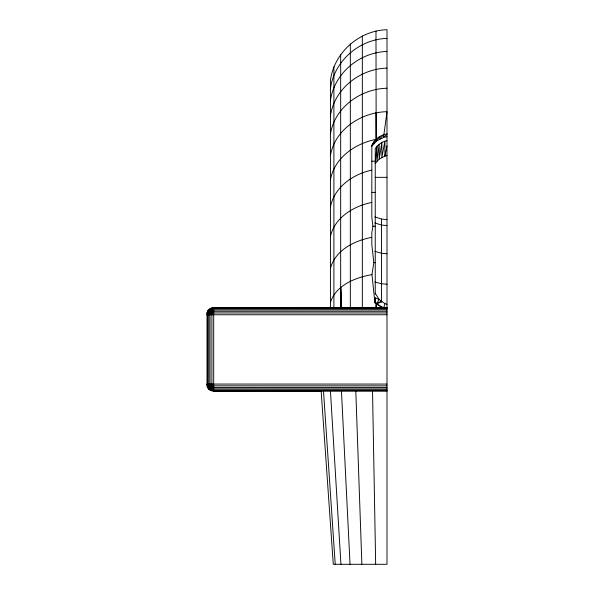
<?xml version="1.0" encoding="UTF-8"?>
<svg xmlns="http://www.w3.org/2000/svg" width="594" height="594" viewBox="0 0 594 594"><rect width="100%" height="100%" fill="white"/><g stroke="black" fill="none" stroke-linecap="round" stroke-linejoin="round"><path stroke-width="0.89" d="M386.998 308.739L213.699 308.739L211.991 312.86L211.902 314.746L211.902 384.066L211.991 385.944L213.699 390.065L386.998 390.065M386.998 390.763L211.902 390.763L210.231 390.065L208.717 388.877L207.002 385.862L207.002 312.949C207.789 309.971 210.647 307.841 213.699 307.811L386.998 307.811L213.699 307.811C209.868 307.573 207.677 311.315 207.7 314.746L207.7 384.066C207.707 387.459 209.823 391.283 213.699 391.001L386.998 391.008M386.998 314.746L207.002 314.746L207.781 311.278L210.231 308.739M374.918 302.799L376.581 303.356L375.98 307.803L375.935 302.843L374.918 302.799L371.963 274.606L373.834 262.652L371.822 244.617L371.822 232.759L372.906 226.232L371.822 217.233L371.822 145.426C374.413 139.174 380.435 135.001 386.998 133.94M372.713 143.897L371.822 146.28L376.603 141.001L383.509 137.504L386.998 111.679C361.508 112.207 334.897 129.15 330.435 155.502M386.998 385.862L213.699 385.862C210.929 387.585 204.054 383.724 208.717 388.877L210.566 389.397L213.454 388.877L213.699 387.533M211.902 308.048L209.697 310.744L208.821 314.107L208.821 384.704L207.781 387.533L211.902 390.763M386.998 145.983L384.897 156.155L379.195 159.095L375.245 163.521L376.96 146.206L381.875 142.374L386.998 140.592M321.146 391.008L333.279 564.3L386.998 564.3L386.998 29.7C359.184 30.443 333.991 52.725 330.435 80.45L330.435 308.041M330.435 88.744C334.036 61.1 359.325 39.13 386.998 38.417M330.435 100.646C334.162 73.225 359.719 52.146 386.998 51.478M330.435 115.808C334.34 88.677 360.216 68.726 386.998 68.124M383.746 307.811L384.897 303.593L379.195 299.473L375.245 293.288M330.435 134.133C334.578 107.351 360.818 88.788 386.998 88.231M330.435 179.767C334.415 157.796 355.101 143.51 375.891 139.397M330.435 206.786C334.467 187.08 353.066 174.094 371.822 170.114M330.435 236.375C334.845 217.322 353.779 206.036 371.822 202.428M386.998 308.048L213.699 308.048L211.108 310.877L210.038 314.226L210.038 384.585L211.108 387.927L210.566 389.397L208.821 384.704L207.002 384.066L207.7 387.533L208.798 388.966M330.435 268.339C335.35 250.044 354.529 240.615 371.822 237.34M330.435 302.487C336.018 285.016 355.398 277.569 371.963 274.606M386.998 387.533L212.682 387.533L210.462 386.338L211.902 384.066L213.699 385.862L212.682 387.533L208.568 387.927M379.521 136.724L376.603 141.001L376.603 138.706M208.798 309.845L207.7 311.278L210.566 309.415L213.454 309.927L386.998 309.845M383.509 134.764L379.848 138.996L379.848 136.509M386.998 312.949L213.699 312.949L211.902 314.746L208.821 314.107L207.781 311.278L207.002 312.949L209.697 310.744L212.682 311.278L386.998 311.278M386.998 134.259L383.509 137.504L386.998 136.694M208.717 309.927L210.67 308.568L213.699 308.048L211.65 308.449L213.699 308.739L211.924 309.548M207.002 314.746L208.821 314.107L212.682 311.278L213.699 312.949L211.991 312.86L208.798 314.746L207.841 314.226L207.254 312.86M381.155 301.188L376.603 303.727L375.505 302.777L375.245 297.876L379.195 299.473L376.603 303.727L378.549 305.435M207.841 384.585L208.798 384.066L210.038 384.585L211.902 384.066M381.875 301.819L376.603 303.727L383.509 307.811L385.254 307.974M386.998 155.658L384.897 156.155L384.897 141.097L381.875 157.41L381.875 142.374L379.195 159.095L379.195 144.097L376.96 161.16L376.96 146.206L375.245 148.626L375.245 294.127M347.884 307.996L353.69 307.803M208.568 310.877L209.697 310.744M209.474 309.548L210.566 309.415L211.108 310.877M208.011 312.474L211.991 312.86M210.038 384.585L208.821 384.704L210.462 386.338M209.474 389.263L210.67 390.243L213.699 390.065L211.924 389.263L211.108 387.927M266.194 390.555L213.699 390.763L211.65 390.362M371.822 161.189L375.245 161.189M375.245 177.339L386.998 177.339M371.955 192.374L375.245 192.374M372.906 226.232L375.245 226.232M373.834 262.652L375.245 262.652M386.998 384.066L207.002 384.066L208.011 386.338M386.998 388.966L213.454 388.877M383.509 307.811L377.94 307.803L381.385 306.742L379.848 306.571M340.473 307.989L213.699 307.811L213.699 391.001M321.191 390.978L213.699 390.763L211.924 389.263M386.998 284.222L381.496 283.761L374.814 282.009M386.998 253.764L381.496 253.267L374.814 251.344M386.998 225.572L381.496 225.029L374.814 222.958M374.814 216.892L381.496 219.038L386.998 219.594M384.897 303.593L386.998 304.306M208.717 388.877L210.231 390.065M376.581 303.356L377.361 303.98M213.454 309.927L213.699 311.278M323.507 391.008L335.224 564.3M330.435 391.008L340.941 564.3M341.453 391.008L350.029 564.3M341.105 308.034L340.666 287.37L341.632 308.019M355.806 391.008L361.872 564.3M340.666 287.37L341.35 308.375M372.527 391.008L375.668 564.3M375.98 30.985L376.158 139.13M375.98 112.793L376.084 139.189L373.901 143.466L373.901 141.877M381.496 219.038L381.496 301.863M375.245 297.876L375.245 302.799M362.333 35.959L362.333 307.803M350.326 43.926L350.326 307.803M340.666 54.425L340.666 308.071M333.902 66.84L333.902 307.543"/></g></svg>
